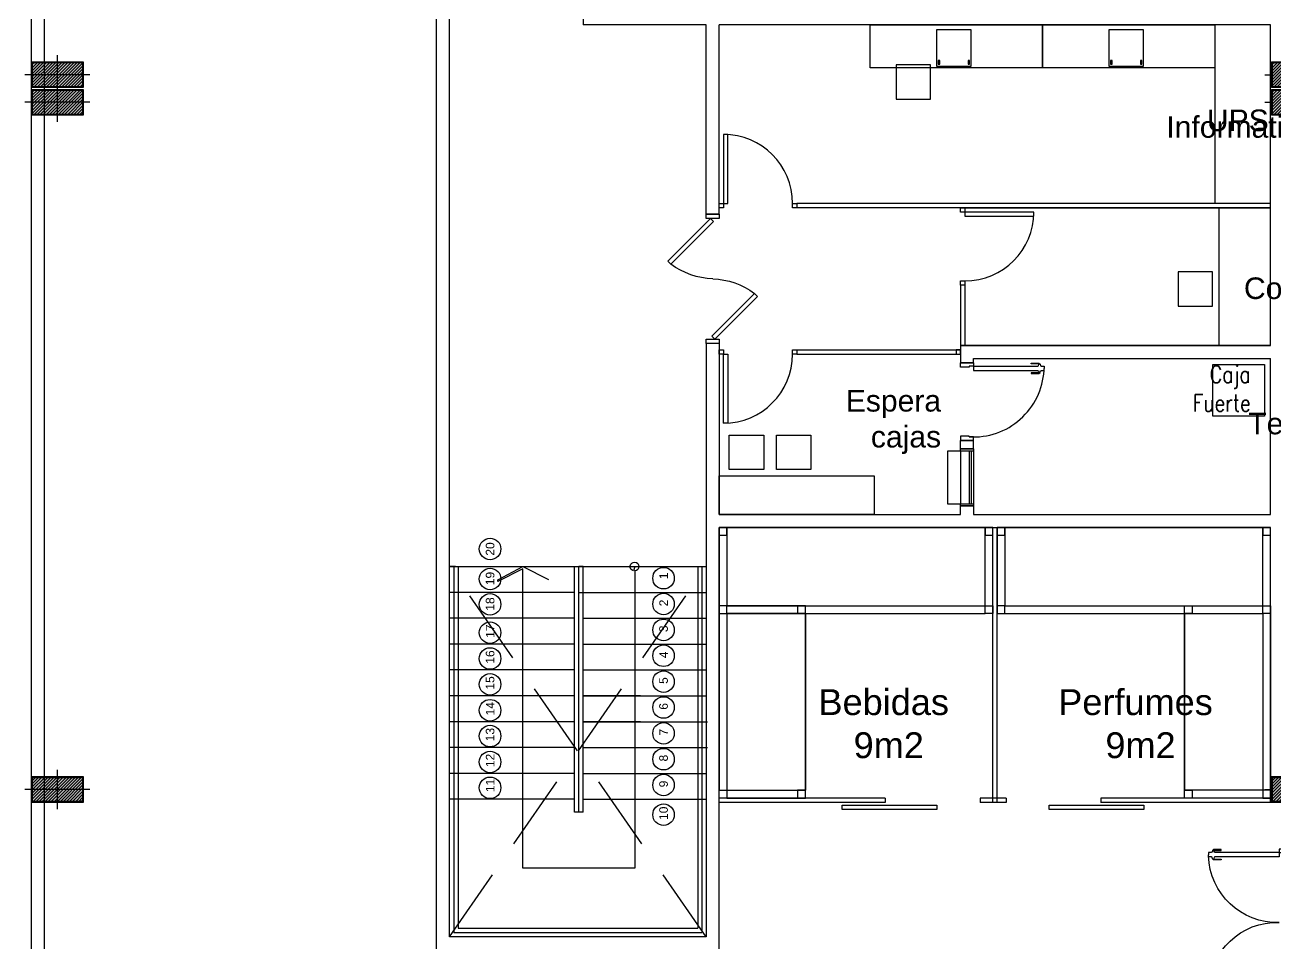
# Model space of a CAD drawing. Extents: x 306 to 2240, y 18 to 779.
# Drawn here: x 763.67 to 778.17, y 369.46 to 380.11 of the extents above; entities that cross this region are included whole.
import ezdxf

# ---------------------------------------------------------------- set-up
doc = ezdxf.new("R2010")
doc.units = 0
doc.header["$MEASUREMENT"] = 0
doc.linetypes.add('DASHED2', pattern=[9.525, 6.35, -3.175])
doc.linetypes.add('HIDDEN2', pattern=[0.1875, 0.125, -0.0625])
for name, color, linetype in [('Aberturas', 2, 'Continuous'), ('Escalera', 2, 'Continuous'), ('Estructura Color', 90, 'Continuous'), ('Estructura Textura', 1, 'Continuous'), ('FORMAVIGAS', 1, 'Continuous'), ('MAMPOSTERIA', 6, 'Continuous'), ('MOBILIARIOS VARIOS', 1, 'Continuous'), ('Nombre de locales', 3, 'Continuous'), ('PILARES SUBSUELO', 6, 'Continuous'), ('Proyeccion', 1, 'Continuous'), ('RACKS', 2, 'Continuous')]:
    doc.layers.add(name, color=color, linetype=linetype)
doc.styles.add('arial', font='arial.ttf')
doc.styles.get("Standard").update_dxf_attribs({"font": 'arial.ttf'})
doc.styles.add('VA-01-12', font='simplex.shx', dxfattribs={"width": 0.8, "height": 0.2})
pattern_1 = [(45, (0, 0), (-0.0176777, 0.0176777), [])]

# ---------------------------------------------------------------- blocks, each defined once
blk = doc.blocks.new('Puert 2h 140 vaiven')
for points in [[(0.085, 0.065), (0.58, 0.56), (0.545, 0.595), (0.05, 0.1)], [(0, 0), (0.05, 0), (0.05, 0.15), (0, 0.15)], [(1.45, 0), (1.5, 0), (1.5, 0.15), (1.45, 0.15)], [(1.45, 0.05), (0.955, -0.445), (0.92, -0.41), (1.415, 0.085)]]:
    blk.add_lwpolyline(points, close=True)
for centre, start, end in [((-0.115, 0.044), 2.0428, 36.5484), ((1.615, 0.106), 182.0428, 216.5484)]:
    blk.add_arc(centre, 0.866, start, end)
blk = doc.blocks.new('puert-080')
for p, q in [((0.005, 0.911), (0.017, 0.924)), ((0.005, 0.822), (0.005, 0.911)), ((0.021, 0.909), (0.014, 0.907)), ((0.014, 0.907), (0.014, 0.822)), ((0.017, 0.924), (0.036, 0.927)), ((0.036, 0.906), (0.021, 0.909)), ((0.036, 0.936), (0.04, 0.936)), ((0.036, 0.927), (0.036, 0.936)), ((0.036, 0.896), (0.036, 0.906)), ((0.04, 0.896), (0.036, 0.896)), ((0.04, 0.936), (0.04, 0.97)), ((0.04, 0.97), (0.065, 0.97)), ((0.04, 0.15), (0.04, 0.896)), ((0.09, 0.97), (0.065, 0.97)), ((0.09, 0.936), (0.09, 0.97)), ((0.093, 0.936), (0.09, 0.936)), ((0.09, 0.15), (0.09, 0.896)), ((0.09, 0.896), (0.094, 0.896)), ((0.093, 0.927), (0.093, 0.936)), ((0.112, 0.924), (0.093, 0.927)), ((0.094, 0.906), (0.108, 0.909)), ((0.094, 0.896), (0.094, 0.906)), ((0.108, 0.909), (0.116, 0.907)), ((0.124, 0.911), (0.112, 0.924)), ((0.116, 0.907), (0.116, 0.822)), ((0.124, 0.822), (0.124, 0.911)), ((0.014, 0.822), (0.005, 0.822)), ((0.116, 0.822), (0.124, 0.822)), ((0.04, 0.15), (0.09, 0.15))]:
    blk.add_line(p, q)
at = {"color": 0}
for points in [[(0, 0), (0, 0.15), (0.04, 0.15), (0.04, 0.1), (0.05, 0.1), (0.05, 0)], [(0.85, 0), (0.9, 0), (0.9, 0.15), (0.86, 0.15), (0.86, 0.1), (0.85, 0.1)]]:
    blk.add_lwpolyline(points, close=True, dxfattribs=at)
at = {"color": 1}
blk.add_arc((0.04, 0.15), 0.821, 356.5286, 86.5286, dxfattribs=at)
blk = doc.blocks.new('Pilar 30x30')
at = {"layer": 'Estructura Color'}
h = blk.add_hatch(color=256, dxfattribs=at)
h.dxf.hatch_style = 1
h.paths.add_polyline_path([(-0.29, -0.29), (-0.29, -0.01), (-0.01, -0.01), (-0.01, -0.29)])
at = {"layer": 'Estructura Textura'}
h = blk.add_hatch(dxfattribs=at)
h.set_pattern_fill('_USER', color=256, scale=0.025, angle=45, pattern_type=0)
h.set_pattern_definition(pattern_1)
h.paths.add_polyline_path([(-0.3, -0.3), (-0.3, 0), (0, 0), (0, -0.3)])
at = {"layer": 'Estructura Color'}
blk.add_lwpolyline([(-0.29, -0.29), (-0.29, -0.01), (-0.01, -0.01), (-0.01, -0.29)], close=True, dxfattribs=at)
at = {"layer": 'PILARES SUBSUELO', "color": 1}
for p, q in [((-0.15, 0.077), (-0.15, 0)), ((-0.377, -0.15), (-0.3, -0.15)), ((0, -0.15), (0.077, -0.15)), ((-0.15, -0.3), (-0.15, -0.377))]:
    blk.add_line(p, q, dxfattribs=at)
at = {"layer": 'PILARES SUBSUELO'}
blk.add_lwpolyline([(-0.3, -0.3), (-0.3, 0), (0, 0), (0, -0.3)], close=True, dxfattribs=at)
blk = doc.blocks.new('puert-dob-160')
for p, q in [((0.005, 0.911), (0.017, 0.924)), ((0.005, 0.822), (0.005, 0.911)), ((0.021, 0.909), (0.014, 0.907)), ((0.014, 0.907), (0.014, 0.822)), ((0.017, 0.924), (0.036, 0.927)), ((0.036, 0.906), (0.021, 0.909)), ((0.036, 0.936), (0.04, 0.936)), ((0.036, 0.927), (0.036, 0.936)), ((0.036, 0.896), (0.036, 0.906)), ((0.04, 0.896), (0.036, 0.896)), ((0.04, 0.936), (0.04, 0.97)), ((0.04, 0.97), (0.065, 0.97)), ((0.04, 0.15), (0.04, 0.896)), ((0.09, 0.97), (0.065, 0.97)), ((0.09, 0.936), (0.09, 0.97)), ((0.093, 0.936), (0.09, 0.936)), ((0.09, 0.15), (0.09, 0.896)), ((0.09, 0.896), (0.094, 0.896)), ((0.093, 0.927), (0.093, 0.936)), ((0.112, 0.924), (0.093, 0.927)), ((0.094, 0.906), (0.108, 0.909)), ((0.094, 0.896), (0.094, 0.906)), ((0.108, 0.909), (0.116, 0.907)), ((0.124, 0.911), (0.112, 0.924)), ((0.116, 0.907), (0.116, 0.822)), ((0.124, 0.822), (0.124, 0.911)), ((1.576, 0.911), (1.588, 0.924)), ((1.576, 0.822), (1.576, 0.911)), ((1.592, 0.909), (1.584, 0.907)), ((1.584, 0.907), (1.584, 0.822)), ((1.588, 0.924), (1.607, 0.927)), ((1.606, 0.906), (1.592, 0.909)), ((1.606, 0.896), (1.606, 0.906)), ((1.61, 0.896), (1.606, 0.896)), ((1.607, 0.936), (1.61, 0.936)), ((1.607, 0.927), (1.607, 0.936)), ((1.61, 0.936), (1.61, 0.97)), ((1.61, 0.97), (1.635, 0.97)), ((1.61, 0.15), (1.61, 0.896)), ((1.66, 0.97), (1.635, 0.97)), ((1.66, 0.936), (1.66, 0.97)), ((1.664, 0.936), (1.66, 0.936)), ((1.66, 0.15), (1.66, 0.896)), ((1.66, 0.896), (1.664, 0.896)), ((1.664, 0.927), (1.664, 0.936)), ((1.683, 0.924), (1.664, 0.927)), ((1.664, 0.906), (1.679, 0.909)), ((1.664, 0.896), (1.664, 0.906)), ((1.679, 0.909), (1.686, 0.907)), ((1.695, 0.911), (1.683, 0.924)), ((1.686, 0.907), (1.686, 0.822)), ((1.695, 0.822), (1.695, 0.911)), ((0.014, 0.822), (0.005, 0.822)), ((0.116, 0.822), (0.124, 0.822)), ((1.584, 0.822), (1.576, 0.822)), ((1.686, 0.822), (1.695, 0.822)), ((0.04, 0.15), (0.09, 0.15)), ((1.66, 0.15), (1.61, 0.15))]:
    blk.add_line(p, q)
at = {"color": 0}
for points in [[(0, 0), (0, 0.15), (0.04, 0.15), (0.04, 0.1), (0.05, 0.1), (0.05, 0)], [(1.7, 0), (1.7, 0.15), (1.66, 0.15), (1.66, 0.1), (1.65, 0.1), (1.65, 0)]]:
    blk.add_lwpolyline(points, close=True, dxfattribs=at)
at = {"color": 1}
for centre, start, end in [((0.054, 0.174), 358.3046, 88.3046), ((1.646, 0.174), 91.6954, 181.6954)]:
    blk.add_arc(centre, 0.797, start, end, dxfattribs=at)
blk = doc.blocks.new('Pilar 30x60')
at = {"layer": 'Estructura Color'}
h = blk.add_hatch(color=256, dxfattribs=at)
h.dxf.hatch_style = 1
h.paths.add_polyline_path([(-0.59, -0.14), (-0.59, 0.14), (-0.01, 0.14), (-0.01, -0.14)])
at = {"layer": 'Estructura Textura'}
h = blk.add_hatch(dxfattribs=at)
h.set_pattern_fill('_USER', color=256, scale=0.025, angle=45, pattern_type=0)
h.set_pattern_definition(pattern_1)
h.paths.add_polyline_path([(-0.6, -0.15), (-0.6, 0.15), (0, 0.15), (0, -0.15)])
at = {"layer": 'Estructura Color'}
blk.add_lwpolyline([(-0.59, -0.14), (-0.59, 0.14), (-0.01, 0.14), (-0.01, -0.14)], close=True, dxfattribs=at)
at = {"layer": 'PILARES SUBSUELO', "color": 1}
for p, q in [((-0.3, 0.227), (-0.3, -0.227)), ((-0.677, 0), (0.077, 0))]:
    blk.add_line(p, q, dxfattribs=at)
at = {"layer": 'PILARES SUBSUELO'}
blk.add_lwpolyline([(-0.6, -0.15), (-0.6, 0.15), (0, 0.15), (0, -0.15)], close=True, dxfattribs=at)

msp = doc.modelspace()

# ---------------------------------------------------------------- linework, layer by layer
msp.add_line((774.524, 374.532, 0), (774.674, 374.532, 0))
at = {"layer": 'Aberturas'}
for p, q in [((778.123, 377.991, 0), (772.624, 377.991, 0)), ((774.524, 377.991, 0), (778.123, 377.991, 0)), ((774.524, 377.991, 0), (778.123, 377.991, 0)), ((774.524, 377.091, 0), (774.524, 376.392, 0)), ((774.524, 377.091, 0), (774.524, 376.392, 0)), ((774.575, 377.091, 0), (774.575, 376.392, 0)), ((774.575, 377.091, 0), (774.575, 376.392, 0)), ((772.624, 376.342, 0), (774.524, 376.342, 0)), ((772.624, 376.342, 0), (774.524, 376.342, 0)), ((772.624, 376.292, 0), (774.524, 376.292, 0)), ((772.624, 376.292, 0), (774.524, 376.292, 0)), ((774.899, 371.092, 0), (774.899, 374.282, 0)), ((774.949, 371.092, 0), (774.949, 374.282, 0)), ((773.651, 371.142, 0), (771.724, 371.142, 0)), ((773.651, 371.092, 0), (771.724, 371.092, 0)), ((773.651, 371.142, 0), (773.651, 371.092, 0)), ((775.053, 371.142, 0), (774.751, 371.142, 0)), ((774.751, 371.142, 0), (774.751, 371.092, 0)), ((775.053, 371.092, 0), (774.751, 371.092, 0)), ((775.053, 371.142, 0), (775.053, 371.092, 0)), ((778.123, 371.142, 0), (776.153, 371.142, 0)), ((776.153, 371.142, 0), (776.153, 371.092, 0)), ((778.123, 371.092, 0), (776.153, 371.092, 0))]:
    msp.add_line(p, q, dxfattribs=at)
at = {"layer": 'Aberturas', "color": 1}
for p, q in [((774.524, 375.167, 0), (774.524, 374.557, 0)), ((774.674, 375.167, 0), (774.674, 374.557, 0))]:
    msp.add_line(p, q, dxfattribs=at)
at = {"layer": 'Aberturas', "ltscale": 0.2}
for p, q in [((774.624, 375.167, 0), (774.624, 374.557, 0)), ((774.649, 375.167, 0), (774.649, 374.557, 0))]:
    msp.add_line(p, q, dxfattribs=at)
at = {"layer": 'Aberturas', "elevation": 0}
for points in [[(771.774, 378.041), (771.824, 378.041), (771.824, 378.841), (771.774, 378.841)], [(771.774, 378.041), (771.824, 378.041), (771.824, 378.841), (771.774, 378.841)], [(771.724, 378.041), (771.774, 378.041), (771.774, 377.991), (771.724, 377.991)], [(771.724, 378.041), (771.774, 378.041), (771.774, 377.991), (771.724, 377.991)], [(772.574, 378.041), (772.624, 378.041), (772.624, 377.991), (772.574, 377.991)], [(774.575, 377.991), (774.575, 377.941), (774.524, 377.941), (774.524, 377.991)], [(774.575, 377.991), (774.575, 377.941), (774.524, 377.941), (774.524, 377.991)], [(774.575, 377.941), (774.575, 377.891), (775.375, 377.891), (775.375, 377.941)], [(774.575, 377.941), (774.575, 377.891), (775.375, 377.891), (775.375, 377.941)], [(774.575, 377.141), (774.575, 377.091), (774.524, 377.091), (774.524, 377.141)], [(774.575, 377.141), (774.575, 377.091), (774.524, 377.091), (774.524, 377.141)], [(771.724, 376.342), (771.774, 376.342), (771.774, 376.292), (771.724, 376.292)], [(771.724, 376.342), (771.774, 376.342), (771.774, 376.292), (771.724, 376.292)], [(772.574, 376.342), (772.624, 376.342), (772.624, 376.292), (772.574, 376.292)], [(772.574, 376.342), (772.624, 376.342), (772.624, 376.292), (772.574, 376.292)], [(774.475, 376.342), (774.475, 376.292), (774.524, 376.292), (774.524, 376.342)], [(771.774, 376.292), (771.824, 376.292), (771.824, 375.492), (771.774, 375.492)], [(771.774, 376.292), (771.824, 376.292), (771.824, 375.492), (771.774, 375.492)], [(774.524, 375.167), (774.524, 375.192), (774.674, 375.192), (774.674, 375.167)], [(774.524, 374.532), (774.524, 374.557), (774.674, 374.557), (774.674, 374.532)], [(773.151, 371.059), (774.251, 371.059), (774.251, 371.009), (773.151, 371.009)], [(775.553, 371.059), (776.653, 371.059), (776.653, 371.009), (775.553, 371.009)]]:
    msp.add_lwpolyline(points, close=True, dxfattribs=at)
msp.add_lwpolyline([(778.123, 378.041), (772.624, 378.041), (772.624, 377.991), (772.574, 377.991), (772.574, 378.041)], dxfattribs=at)
at = {"layer": 'Aberturas', "ltscale": 0.2, "elevation": 0}
msp.add_lwpolyline([(774.524, 375.167), (774.374, 375.167), (774.374, 374.557), (774.524, 374.557)], dxfattribs=at)
at = {"layer": 'Aberturas'}
for centre, start, end in [((771.774, 378.041, 0), 0, 90), ((771.774, 378.041, 0), 0, 90), ((774.575, 377.941, 0), 270, 0), ((774.575, 377.941, 0), 270, 0), ((771.774, 376.292, 0), 270, 0), ((771.774, 376.292, 0), 270, 0)]:
    msp.add_arc(centre, 0.8, start, end, dxfattribs=at)
at = {"layer": 'Escalera', "linetype": 'DASHED2', "ltscale": 0.5}
msp.add_line((768.664, 373.828, 0), (768.594, 373.828, 0), dxfattribs=at)
msp.add_line((768.664, 373.828, 0), (768.594, 373.828, 0), dxfattribs=at)
at = {"layer": 'Escalera', "ltscale": 0.5}
for p, q in [((768.594, 373.828, 0), (770.094, 373.828, 0)), ((768.594, 373.828, 0), (770.094, 373.828, 0)), ((770.044, 371.278, 0), (770.044, 373.828, 0)), ((770.044, 370.978, 0), (770.044, 373.828, 0)), ((770.094, 373.828, 0), (771.574, 373.828, 0)), ((770.094, 373.828, 0), (771.574, 373.828, 0)), ((770.044, 373.528, 0), (768.594, 373.528, 0)), ((770.094, 373.528, 0), (771.574, 373.528, 0)), ((770.144, 371.278, 0), (770.144, 373.528, 0)), ((770.144, 370.978, 0), (770.144, 373.528, 0)), ((770.044, 373.228, 0), (768.594, 373.228, 0)), ((770.144, 373.228, 0), (771.574, 373.228, 0)), ((770.144, 373.228, 0), (771.574, 373.228, 0)), ((770.044, 372.928, 0), (768.594, 372.928, 0)), ((770.044, 372.928, 0), (768.594, 372.928, 0)), ((770.144, 372.928, 0), (771.574, 372.928, 0)), ((770.144, 372.928, 0), (771.574, 372.928, 0)), ((770.044, 372.628, 0), (768.594, 372.628, 0)), ((770.044, 372.628, 0), (768.594, 372.628, 0)), ((770.144, 372.628, 0), (771.574, 372.628, 0)), ((770.144, 372.628, 0), (771.574, 372.628, 0)), ((770.044, 372.328, 0), (768.594, 372.328, 0)), ((770.044, 372.328, 0), (768.594, 372.328, 0)), ((770.144, 372.328, 0), (771.574, 372.328, 0)), ((770.809, 372.328, 0), (770.144, 372.328, 0)), ((770.144, 372.328, 0), (771.574, 372.328, 0)), ((770.809, 372.328, 0), (771.574, 372.328, 0)), ((770.809, 372.328, 0), (771.574, 372.328, 0)), ((770.044, 372.028, 0), (768.594, 372.028, 0)), ((770.044, 372.028, 0), (768.594, 372.028, 0)), ((770.144, 372.028, 0), (771.589, 372.028, 0)), ((770.809, 372.028, 0), (770.144, 372.028, 0)), ((770.044, 371.728, 0), (768.594, 371.728, 0)), ((770.044, 371.728, 0), (768.594, 371.728, 0)), ((770.144, 371.728, 0), (771.574, 371.728, 0)), ((770.144, 371.728, 0), (771.589, 371.728, 0)), ((770.044, 371.428, 0), (768.594, 371.428, 0)), ((770.044, 371.428, 0), (768.594, 371.428, 0)), ((770.144, 371.428, 0), (771.574, 371.428, 0)), ((770.144, 371.428, 0), (771.574, 371.428, 0)), ((770.044, 371.128, 0), (768.594, 371.128, 0)), ((770.044, 371.128, 0), (768.594, 371.128, 0)), ((770.144, 371.128, 0), (771.574, 371.128, 0)), ((770.144, 370.978, 0), (770.044, 370.978, 0)), ((770.144, 370.978, 0), (770.044, 370.978, 0))]:
    msp.add_line(p, q, dxfattribs=at)
at = {"layer": 'Escalera', "color": 1, "linetype": 'Continuous', "ltscale": 0.5}
for p, q in [((768.644, 373.828, 0), (768.644, 369.882, 0)), ((768.644, 373.828, 0), (768.644, 369.582, 0)), ((768.694, 373.828, 0), (768.694, 369.932, 0)), ((768.694, 373.828, 0), (768.694, 369.632, 0)), ((768.694, 369.632, 0), (771.474, 369.632, 0)), ((768.694, 369.632, 0), (771.474, 369.632, 0)), ((768.644, 369.582, 0), (771.524, 369.582, 0)), ((768.644, 369.582, 0), (771.524, 369.582, 0))]:
    msp.add_line(p, q, dxfattribs=at)
at = {"layer": 'Escalera'}
for p, q in [((770.144, 373.828, 0), (770.094, 373.828, 0)), ((770.144, 373.828, 0), (770.094, 373.828, 0)), ((770.144, 373.528, 0), (770.144, 373.828, 0)), ((770.144, 373.528, 0), (770.144, 373.828, 0)), ((770.144, 372.028, 0), (770.144, 373.528, 0)), ((770.144, 372.028, 0), (770.144, 373.528, 0))]:
    msp.add_line(p, q, dxfattribs=at)
at = {"layer": 'Escalera', "color": 1, "linetype": 'Continuous'}
for p, q in [((771.474, 373.828, 0), (771.474, 369.932, 0)), ((771.474, 373.828, 0), (771.474, 369.632, 0)), ((771.524, 373.828, 0), (771.524, 369.882, 0)), ((771.524, 373.828, 0), (771.524, 369.582, 0))]:
    msp.add_line(p, q, dxfattribs=at)
at = {"layer": 'FORMAVIGAS', "linetype": 'HIDDEN2', "ltscale": 7}
for p, q in [((771.574, 369.532, 0), (768.594, 373.828, 0)), ((768.594, 369.532, 0), (771.574, 373.828, 0))]:
    msp.add_line(p, q, dxfattribs=at)
at = {"layer": 'MAMPOSTERIA'}
for p, q in [((763.744, 355.296, 0), (763.744, 395.327, 0)), ((763.894, 355.596), (763.894, 395.327, 0)), ((768.444, 369.382, 0), (768.444, 395.327, 0)), ((768.594, 369.532, 0), (768.594, 383.643, 0)), ((768.594, 377.815, 0), (768.594, 383.493, 0)), ((770.144, 380.261, 0), (770.144, 380.111, 0)), ((771.574, 380.111, 0), (770.144, 380.111, 0)), ((771.574, 377.916, 0), (771.574, 380.111, 0)), ((778.123, 380.111, 0), (771.724, 380.111, 0)), ((771.724, 377.916, 0), (771.724, 380.111, 0)), ((778.123, 376.392, 0), (778.123, 380.111, 0)), ((771.724, 377.916, 0), (771.574, 377.916, 0)), ((771.724, 376.416, 0), (771.574, 376.416, 0)), ((771.574, 376.416, 0), (771.574, 374.222, 0)), ((771.724, 376.416, 0), (771.724, 374.432, 0)), ((774.524, 376.392, 0), (778.123, 376.392, 0)), ((774.524, 376.392, 0), (778.123, 376.392, 0)), ((778.123, 376.392, 0), (774.524, 376.392, 0)), ((774.524, 376.392, 0), (774.524, 376.192, 0)), ((774.674, 376.192, 0), (774.524, 376.192, 0)), ((774.674, 376.242, 0), (778.123, 376.242, 0)), ((774.674, 376.192, 0), (774.674, 376.242, 0)), ((778.123, 374.432, 0), (778.123, 376.242, 0)), ((774.524, 375.192, 0), (774.524, 375.292, 0)), ((774.674, 375.292, 0), (774.524, 375.292, 0)), ((774.674, 375.192, 0), (774.674, 375.292, 0)), ((774.674, 375.192, 0), (774.524, 375.192, 0)), ((771.574, 374.432, 0), (771.574, 369.532, 0)), ((771.724, 374.432, 0), (774.524, 374.432, 0)), ((774.524, 374.432, 0), (774.524, 374.532, 0)), ((774.524, 374.532, 0), (774.674, 374.532, 0)), ((774.674, 374.532, 0), (774.674, 374.432, 0)), ((774.674, 374.432, 0), (778.123, 374.432, 0)), ((771.724, 374.282, 0), (778.123, 374.282, 0)), ((771.724, 363.49, 0), (771.724, 374.282, 0)), ((778.123, 371.092, 0), (778.123, 374.282, 0)), ((771.574, 373.911, 0), (771.574, 369.532, 0)), ((770.094, 370.978, 0), (770.094, 373.828, 0)), ((770.094, 371.482, 0), (770.094, 373.528, 0)), ((778.284, 371.092), (778.123, 371.092)), ((771.574, 369.532, 0), (768.594, 369.532, 0)), ((771.574, 369.532, 0), (768.594, 369.532, 0))]:
    msp.add_line(p, q, dxfattribs=at)
at = {"layer": 'MOBILIARIOS VARIOS'}
msp.add_line((777.474, 380.111, 0), (777.474, 378.041, 0), dxfattribs=at)
at = {"layer": 'MOBILIARIOS VARIOS', "linetype": 'Continuous'}
msp.add_line((777.523, 377.991, 0), (777.523, 376.392, 0), dxfattribs=at)
at = {"layer": 'MOBILIARIOS VARIOS', "elevation": 0}
for points in [[(773.474, 379.615), (773.474, 380.111), (775.474, 380.111), (775.474, 379.615)], [(775.474, 379.615), (775.474, 380.111), (777.474, 380.111), (777.474, 379.615)], [(774.647, 380.053), (774.247, 380.053), (774.247, 379.633), (774.647, 379.633)], [(776.647, 380.053), (776.247, 380.053), (776.247, 379.633), (776.647, 379.633)], [(773.776, 379.65), (773.776, 379.25), (774.176, 379.25), (774.176, 379.65)], [(774.266, 379.658), (774.283, 379.658), (774.283, 379.697), (774.266, 379.697)], [(774.614, 379.658), (774.63, 379.658), (774.63, 379.697), (774.614, 379.697)], [(776.266, 379.658), (776.283, 379.658), (776.283, 379.697), (776.266, 379.697)], [(776.614, 379.658), (776.63, 379.658), (776.63, 379.697), (776.614, 379.697)], [(777.05, 377.248), (777.05, 376.848), (777.45, 376.848), (777.45, 377.248)], [(777.05, 377.248), (777.05, 376.848), (777.45, 376.848), (777.45, 377.248)], [(777.453, 376.171), (778.053, 376.171), (778.053, 375.571), (777.453, 375.571)], [(771.841, 374.952), (771.841, 375.352), (772.241, 375.352), (772.241, 374.952)], [(772.389, 374.952), (772.389, 375.352), (772.789, 375.352), (772.789, 374.952)]]:
    msp.add_lwpolyline(points, close=True, dxfattribs=at)
at = {"layer": 'MOBILIARIOS VARIOS', "linetype": 'Continuous', "elevation": 0}
msp.add_lwpolyline([(773.524, 374.432), (771.724, 374.432), (771.724, 374.882), (773.524, 374.882)], close=True, dxfattribs=at)
at = {"layer": 'Proyeccion', "elevation": 0}
msp.add_lwpolyline([(770.744, 373.828), (770.731, 373.779, -15.429002), (770.744, 373.778), (770.744, 370.33), (769.444, 370.33), (769.444, 373.8), (769.155, 373.655), (769.154, 373.675), (769.444, 373.828), (769.744, 373.678)], format="xyb", dxfattribs=at)
at = {"layer": 'Proyeccion'}
for centre in [(769.065, 374.032, 0), (769.065, 374.032, 0), (769.065, 373.684, 0), (769.065, 373.684, 0), (771.078, 373.693, 0), (771.078, 373.693, 0), (769.065, 373.389, 0), (769.065, 373.389, 0), (771.078, 373.393, 0), (771.078, 373.393, 0), (769.065, 373.061, 0), (769.065, 373.061, 0), (771.078, 373.093, 0), (771.078, 373.093, 0), (769.065, 372.761, 0), (769.065, 372.761, 0), (771.078, 372.793, 0), (771.078, 372.793, 0), (769.065, 372.461, 0), (769.065, 372.461, 0), (771.078, 372.493, 0), (771.078, 372.493, 0), (769.065, 372.161, 0), (769.065, 372.161, 0), (771.078, 372.193, 0), (771.078, 372.193, 0), (769.065, 371.861, 0), (769.065, 371.861, 0), (771.078, 371.893, 0), (771.078, 371.893, 0), (769.065, 371.561, 0), (769.065, 371.561, 0), (771.078, 371.593, 0), (771.078, 371.593, 0), (769.065, 371.261, 0), (769.065, 371.261, 0), (771.078, 371.293, 0), (771.078, 371.293, 0), (771.078, 370.949, 0), (771.078, 370.949, 0)]:
    msp.add_circle(centre, 0.125, dxfattribs=at)
at = {"layer": 'RACKS', "color": 1}
for p, q in [((771.724, 374.282, 0), (771.724, 373.372, 0)), ((771.814, 374.282, 0), (771.814, 373.372, 0)), ((774.809, 374.282, 0), (771.814, 374.282, 0)), ((771.814, 374.282, 0), (774.809, 374.282, 0)), ((774.809, 373.372, 0), (774.809, 374.282, 0)), ((774.899, 373.372, 0), (774.899, 374.282, 0)), ((774.949, 374.282, 0), (774.949, 373.372, 0)), ((775.039, 374.282, 0), (775.039, 373.372, 0)), ((778.033, 374.282, 0), (775.039, 374.282, 0)), ((775.039, 374.282, 0), (778.033, 374.282, 0)), ((778.033, 373.372, 0), (778.033, 374.282, 0)), ((778.123, 373.372, 0), (778.123, 374.282, 0)), ((771.724, 373.282, 0), (771.724, 371.232, 0)), ((771.814, 373.372, 0), (774.809, 373.372, 0)), ((772.724, 373.372, 0), (771.814, 373.372, 0)), ((771.814, 373.282, 0), (774.809, 373.282, 0)), ((772.724, 373.282, 0), (771.814, 373.282, 0)), ((771.814, 373.282, 0), (771.814, 371.232, 0)), ((772.724, 371.232, 0), (772.724, 373.282, 0)), ((772.724, 373.282, 0), (772.724, 371.232, 0)), ((775.039, 373.372, 0), (778.033, 373.372, 0)), ((775.039, 373.282, 0), (778.033, 373.282, 0)), ((777.123, 373.372, 0), (778.033, 373.372, 0)), ((777.123, 373.282, 0), (778.033, 373.282, 0)), ((777.123, 371.232, 0), (777.123, 373.282, 0)), ((777.123, 373.282, 0), (777.123, 371.232, 0)), ((778.033, 373.282, 0), (778.033, 371.232, 0)), ((778.123, 373.282, 0), (778.123, 371.232, 0)), ((771.814, 371.232, 0), (772.724, 371.232, 0)), ((778.033, 371.232, 0), (777.123, 371.232, 0)), ((771.814, 371.142, 0), (772.724, 371.142, 0)), ((778.033, 371.142, 0), (777.123, 371.142, 0))]:
    msp.add_line(p, q, dxfattribs=at)
at = {"layer": 'RACKS', "elevation": 0}
for points in [[(771.724, 374.192), (771.814, 374.192), (771.814, 374.282), (771.724, 374.282)], [(774.809, 374.192), (774.899, 374.192), (774.899, 374.282), (774.809, 374.282)], [(774.949, 374.192), (775.039, 374.192), (775.039, 374.282), (774.949, 374.282)], [(778.033, 374.192), (778.123, 374.192), (778.123, 374.282), (778.033, 374.282)], [(771.724, 373.282), (771.814, 373.282), (771.814, 373.372), (771.724, 373.372)], [(771.724, 373.372), (771.724, 373.282), (771.814, 373.282), (771.814, 373.372)], [(772.634, 373.372), (772.634, 373.282), (772.724, 373.282), (772.724, 373.372)], [(774.809, 373.372), (774.899, 373.372), (774.899, 373.282), (774.809, 373.282)], [(774.949, 373.282), (775.039, 373.282), (775.039, 373.372), (774.949, 373.372)], [(777.213, 373.372), (777.213, 373.282), (777.123, 373.282), (777.123, 373.372)], [(778.033, 373.372), (778.123, 373.372), (778.123, 373.282), (778.033, 373.282)], [(778.123, 373.372), (778.123, 373.282), (778.033, 373.282), (778.033, 373.372)], [(771.814, 371.232), (771.814, 371.142), (771.724, 371.142), (771.724, 371.232)], [(772.634, 371.232), (772.634, 371.142), (772.724, 371.142), (772.724, 371.232)], [(777.213, 371.232), (777.213, 371.142), (777.123, 371.142), (777.123, 371.232)], [(778.033, 371.232), (778.033, 371.142), (778.123, 371.142), (778.123, 371.232)]]:
    msp.add_lwpolyline(points, close=True, dxfattribs=at)

# ---------------------------------------------------------------- block references
for p in [(778.434, 379.684, 0), (778.434, 379.364, 0), (778.434, 371.392)]:
    msp.add_blockref('Pilar 30x30', p)
at = {"layer": 'Aberturas', "xscale": -1}
for name, p, rotation in [('Puert 2h 140 vaiven', (771.574, 376.416, 0), 270), ('puert-dob-160', (778.373, 370.549, 0), 90)]:
    msp.add_blockref(name, p, dxfattribs=dict(at, rotation=rotation))
at = {"layer": 'Aberturas', "rotation": 270}
msp.add_blockref('puert-080', (774.524, 376.192, 0), dxfattribs=at)
at = {"layer": 'PILARES SUBSUELO', "rotation": 180}
for p in [(763.744, 379.534, 0), (763.744, 379.214, 0), (763.744, 371.242)]:
    msp.add_blockref('Pilar 30x60', p, dxfattribs=at)

# ---------------------------------------------------------------- texts
at = {"layer": 'Escalera', "insert": (777.891, 375.625, 0), "char_height": 0.2, "width": 0.47754, "attachment_point": 9, "style": 'VA-01-12'}
msp.add_mtext('Caja Fuerte', dxfattribs=at)
at = {"layer": 'Escalera', "char_height": 0.1, "width": 2.39678, "attachment_point": 7, "rotation": 90}
for s, insert in [('\\pi1.1261;20', (769.116, 372.828, 0)), ('\\pi1.1314;19', (769.116, 372.48, 0)), ('\\pi1.18;1', (771.129, 372.501, 0)), ('\\pi1.1314;18', (769.116, 372.184, 0)), ('\\pi1.1653;2', (771.129, 372.201, 0)), ('\\pi1.1315;17', (769.116, 371.869, 0)), ('\\pi1.1656;3', (771.129, 371.901, 0)), ('\\pi1.1315;16', (769.116, 371.569, 0)), ('\\pi1.1638;4', (771.129, 371.601, 0)), ('\\pi1.1311;15', (769.116, 371.269, 0)), ('\\pi1.1652;5', (771.129, 371.301, 0)), ('\\pi1.1317;14', (769.116, 370.969, 0)), ('\\pi1.1654;6', (771.129, 371.001, 0)), ('\\pi1.1315;13', (769.116, 370.669, 0)), ('\\pi1.166;7', (771.129, 370.701, 0)), ('\\pi1.132;12', (769.116, 370.369, 0)), ('\\pi1.1654;8', (771.129, 370.401, 0)), ('\\pi1.1411;11', (769.116, 370.069, 0)), ('\\pi1.1655;9', (771.129, 370.101, 0)), ('\\pi1.1316;10', (771.129, 369.756, 0))]:
    msp.add_mtext(s, dxfattribs=dict(at, insert=insert))
at = {"layer": 'Nombre de locales', "char_height": 0.25, "attachment_point": 3}
for s, insert, width in [('{\\C95;Informatica}', (778.64, 379.053, 0), 5.89217), ('{\\C95;Control}', (778.939, 377.182, 0), 5.89217), ('{\\C95;Espera cajas}', (774.299, 375.876, 0), 1.43754), ('{\\C95;Tesoreria}', (779.338, 375.612, 0), 5.89217)]:
    msp.add_mtext(s, dxfattribs=dict(at, insert=insert, width=width))
at = {"layer": 'Nombre de locales', "insert": (777.742, 379.003, 0), "char_height": 0.25, "attachment_point": 5}
msp.add_mtext('{\\C95;UPS}', dxfattribs=at)
at = {"layer": 'Nombre de locales', "char_height": 0.3, "attachment_point": 5, "style": 'arial'}
for s, insert in [('{\\C4;Bebidas\\P 9m2}', (773.633, 372.003, 0)), ('{\\C4;Perfumes\\P 9m2}', (776.555, 372.003, 0))]:
    msp.add_mtext(s, dxfattribs=dict(at, insert=insert))

doc.saveas('drawing.dxf')
